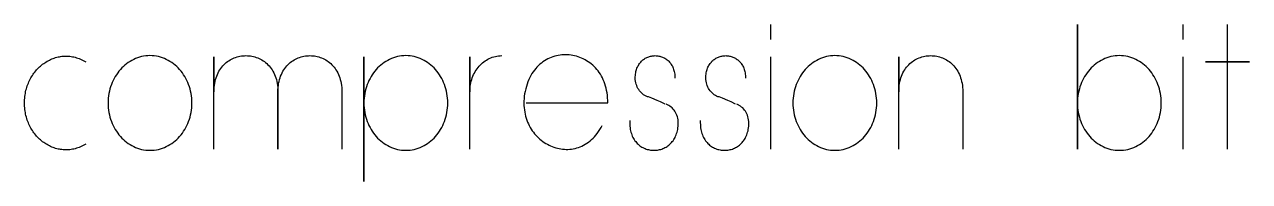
# Model space of a CAD drawing. Extents: x -767 to 5144, y -506 to 2808.
# Drawn here: x -352.8 to -57.1, y 2206.5 to 2244.3 of the extents above; entities that cross this region are included whole.
import ezdxf

# ---------------------------------------------------------------- set-up
doc = ezdxf.new("R2010")
doc.units = 0
doc.layers.add('T5_LOGOLAYER_21', color=18, linetype='CONTINUOUS')

msp = doc.modelspace()

# ---------------------------------------------------------------- linework, layer by layer
at = {"layer": 'T5_LOGOLAYER_21'}
for points in [[(-172.64, 2240.68), (-172.64, 2244.28)], [(-73.09, 2240.68), (-73.09, 2244.28)], [(-62.44, 2214.28), (-62.44, 2235.28), (-67.76, 2235.28), (-57.11, 2235.28), (-62.44, 2235.28), (-62.44, 2244.28)], [(-337.99, 2215.48), (-338.3, 2215.29), (-338.62, 2215.12), (-338.94, 2214.96), (-339.26, 2214.82), (-339.58, 2214.69), (-339.9, 2214.57), (-340.22, 2214.47), (-340.54, 2214.37), (-340.86, 2214.29), (-341.19, 2214.23), (-341.51, 2214.18), (-341.83, 2214.13), (-342.15, 2214.1), (-342.48, 2214.09), (-342.8, 2214.08), (-343.12, 2214.09), (-343.43, 2214.11), (-343.75, 2214.14), (-344.07, 2214.18), (-344.38, 2214.23), (-344.69, 2214.29), (-345, 2214.37), (-345.3, 2214.45), (-345.6, 2214.55), (-345.9, 2214.66), (-346.2, 2214.77), (-346.49, 2214.9), (-346.78, 2215.04), (-347.06, 2215.18), (-347.34, 2215.34), (-347.62, 2215.5), (-347.89, 2215.68), (-348.16, 2215.86), (-348.42, 2216.06), (-348.67, 2216.26), (-348.92, 2216.47), (-349.17, 2216.69), (-349.41, 2216.92), (-349.64, 2217.16), (-349.87, 2217.4), (-350.09, 2217.65), (-350.3, 2217.92), (-350.5, 2218.18), (-350.7, 2218.46), (-350.89, 2218.75), (-351.07, 2219.04), (-351.25, 2219.34), (-351.42, 2219.64), (-351.57, 2219.95), (-351.72, 2220.27), (-351.86, 2220.6), (-352, 2220.93), (-352.12, 2221.27), (-352.23, 2221.62), (-352.33, 2221.97), (-352.43, 2222.33), (-352.51, 2222.69), (-352.58, 2223.06), (-352.65, 2223.43), (-352.7, 2223.81), (-352.74, 2224.19), (-352.77, 2224.58), (-352.78, 2224.98), (-352.79, 2225.38), (-352.78, 2225.78), (-352.77, 2226.17), (-352.74, 2226.56), (-352.7, 2226.94), (-352.65, 2227.32), (-352.58, 2227.7), (-352.51, 2228.07), (-352.43, 2228.43), (-352.33, 2228.79), (-352.23, 2229.14), (-352.12, 2229.48), (-352, 2229.82), (-351.86, 2230.15), (-351.72, 2230.48), (-351.57, 2230.8), (-351.42, 2231.11), (-351.25, 2231.42), (-351.07, 2231.72), (-350.89, 2232.01), (-350.7, 2232.29), (-350.5, 2232.57), (-350.3, 2232.84), (-350.09, 2233.1), (-349.87, 2233.35), (-349.64, 2233.6), (-349.41, 2233.83), (-349.17, 2234.06), (-348.92, 2234.28), (-348.67, 2234.49), (-348.42, 2234.7), (-348.16, 2234.89), (-347.89, 2235.08), (-347.62, 2235.25), (-347.34, 2235.42), (-347.06, 2235.57), (-346.78, 2235.72), (-346.49, 2235.86), (-346.2, 2235.98), (-345.9, 2236.1), (-345.6, 2236.2), (-345.3, 2236.3), (-345, 2236.38), (-344.69, 2236.46), (-344.38, 2236.52), (-344.07, 2236.57), (-343.75, 2236.62), (-343.43, 2236.65), (-343.12, 2236.66), (-342.8, 2236.67), (-342.48, 2236.67), (-342.15, 2236.65), (-341.83, 2236.62), (-341.51, 2236.58), (-341.19, 2236.52), (-340.86, 2236.46), (-340.54, 2236.38), (-340.22, 2236.29), (-339.9, 2236.18), (-339.58, 2236.07), (-339.26, 2235.94), (-338.94, 2235.79), (-338.62, 2235.63), (-338.3, 2235.46), (-337.99, 2235.28)], [(-307.06, 2214.28), (-307.06, 2236.48), (-307.06, 2228.08), (-307.05, 2228.61), (-307.02, 2229.13), (-306.96, 2229.63), (-306.89, 2230.12), (-306.79, 2230.58), (-306.68, 2231.03), (-306.55, 2231.47), (-306.4, 2231.88), (-306.23, 2232.28), (-306.05, 2232.66), (-305.85, 2233.03), (-305.64, 2233.38), (-305.41, 2233.71), (-305.17, 2234.02), (-304.91, 2234.32), (-304.65, 2234.6), (-304.37, 2234.87), (-304.08, 2235.11), (-303.79, 2235.34), (-303.48, 2235.55), (-303.16, 2235.75), (-302.84, 2235.93), (-302.51, 2236.09), (-302.18, 2236.23), (-301.83, 2236.36), (-301.49, 2236.47), (-301.14, 2236.56), (-300.78, 2236.64), (-300.42, 2236.7), (-300.06, 2236.74), (-299.7, 2236.77), (-299.34, 2236.78), (-298.98, 2236.77), (-298.62, 2236.74), (-298.26, 2236.7), (-297.9, 2236.64), (-297.55, 2236.56), (-297.2, 2236.47), (-296.85, 2236.36), (-296.51, 2236.23), (-296.17, 2236.09), (-295.84, 2235.93), (-295.52, 2235.75), (-295.2, 2235.55), (-294.9, 2235.34), (-294.6, 2235.11), (-294.31, 2234.87), (-294.03, 2234.6), (-293.77, 2234.32), (-293.51, 2234.02), (-293.27, 2233.71), (-293.05, 2233.38), (-292.83, 2233.03), (-292.63, 2232.66), (-292.45, 2232.28), (-292.28, 2231.88), (-292.14, 2231.47), (-292, 2231.03), (-291.89, 2230.58), (-291.79, 2230.12), (-291.72, 2229.63), (-291.67, 2229.13), (-291.63, 2228.61), (-291.62, 2228.08), (-291.62, 2214.28), (-291.62, 2228.08), (-291.61, 2228.61), (-291.58, 2229.13), (-291.52, 2229.63), (-291.45, 2230.12), (-291.35, 2230.58), (-291.24, 2231.03), (-291.11, 2231.47), (-290.96, 2231.88), (-290.79, 2232.28), (-290.61, 2232.66), (-290.41, 2233.03), (-290.2, 2233.38), (-289.97, 2233.71), (-289.73, 2234.02), (-289.47, 2234.32), (-289.21, 2234.6), (-288.93, 2234.87), (-288.64, 2235.11), (-288.35, 2235.34), (-288.04, 2235.55), (-287.73, 2235.75), (-287.4, 2235.93), (-287.07, 2236.09), (-286.74, 2236.23), (-286.39, 2236.36), (-286.05, 2236.47), (-285.7, 2236.56), (-285.34, 2236.64), (-284.98, 2236.7), (-284.62, 2236.74), (-284.26, 2236.77), (-283.9, 2236.78), (-283.54, 2236.77), (-283.18, 2236.74), (-282.82, 2236.7), (-282.46, 2236.64), (-282.11, 2236.56), (-281.76, 2236.47), (-281.41, 2236.36), (-281.07, 2236.23), (-280.73, 2236.09), (-280.4, 2235.93), (-280.08, 2235.75), (-279.76, 2235.55), (-279.46, 2235.34), (-279.16, 2235.11), (-278.87, 2234.87), (-278.6, 2234.6), (-278.33, 2234.32), (-278.08, 2234.02), (-277.84, 2233.71), (-277.61, 2233.38), (-277.39, 2233.03), (-277.2, 2232.66), (-277.01, 2232.28), (-276.85, 2231.88), (-276.7, 2231.47), (-276.56, 2231.03), (-276.45, 2230.58), (-276.36, 2230.12), (-276.28, 2229.63), (-276.23, 2229.13), (-276.19, 2228.61), (-276.18, 2228.08), (-276.18, 2214.28)], [(-245.31, 2214.28), (-245.31, 2236.48), (-245.31, 2228.08), (-245.3, 2228.53), (-245.27, 2228.97), (-245.22, 2229.4), (-245.15, 2229.83), (-245.07, 2230.25), (-244.96, 2230.67), (-244.84, 2231.07), (-244.71, 2231.47), (-244.55, 2231.85), (-244.38, 2232.23), (-244.2, 2232.59), (-243.99, 2232.95), (-243.78, 2233.29), (-243.55, 2233.62), (-243.31, 2233.93), (-243.05, 2234.24), (-242.78, 2234.53), (-242.5, 2234.8), (-242.21, 2235.06), (-241.91, 2235.3), (-241.59, 2235.53), (-241.27, 2235.73), (-240.94, 2235.93), (-240.6, 2236.1), (-240.24, 2236.26), (-239.89, 2236.39), (-239.52, 2236.51), (-239.14, 2236.6), (-238.76, 2236.68), (-238.38, 2236.73), (-237.98, 2236.77), (-237.59, 2236.78)], [(-231.73, 2225.38), (-212.03, 2225.38), (-212.03, 2226.01), (-212.06, 2226.63), (-212.11, 2227.23), (-212.18, 2227.81), (-212.28, 2228.38), (-212.4, 2228.93), (-212.54, 2229.46), (-212.7, 2229.97), (-212.88, 2230.47), (-213.08, 2230.95), (-213.3, 2231.41), (-213.54, 2231.86), (-213.8, 2232.29), (-214.07, 2232.7), (-214.35, 2233.09), (-214.65, 2233.46), (-214.97, 2233.82), (-215.3, 2234.16), (-215.64, 2234.48), (-215.99, 2234.78), (-216.35, 2235.06), (-216.73, 2235.32), (-217.11, 2235.57), (-217.5, 2235.79), (-217.91, 2236), (-218.31, 2236.19), (-218.73, 2236.36), (-219.15, 2236.51), (-219.57, 2236.64), (-220.01, 2236.75), (-220.44, 2236.84), (-220.88, 2236.91), (-221.32, 2236.96), (-221.76, 2236.99), (-222.2, 2237.01), (-222.64, 2237), (-223.08, 2236.97), (-223.52, 2236.92), (-223.95, 2236.85), (-224.39, 2236.76), (-224.82, 2236.65), (-225.24, 2236.52), (-225.66, 2236.37), (-226.08, 2236.19), (-226.48, 2236), (-226.88, 2235.78), (-227.28, 2235.55), (-227.66, 2235.29), (-228.03, 2235.01), (-228.4, 2234.71), (-228.75, 2234.39), (-229.09, 2234.04), (-229.41, 2233.68), (-229.73, 2233.29), (-230.03, 2232.88), (-230.31, 2232.45), (-230.58, 2231.99), (-230.83, 2231.52), (-231.07, 2231.02), (-231.28, 2230.49), (-231.48, 2229.95), (-231.66, 2229.38), (-231.82, 2228.79), (-231.96, 2228.18), (-232.07, 2227.58), (-232.15, 2227), (-232.21, 2226.42), (-232.24, 2225.86), (-232.25, 2225.3), (-232.24, 2224.76), (-232.2, 2224.22), (-232.14, 2223.7), (-232.06, 2223.18), (-231.96, 2222.68), (-231.84, 2222.19), (-231.7, 2221.71), (-231.54, 2221.25), (-231.37, 2220.79), (-231.17, 2220.35), (-230.96, 2219.92), (-230.73, 2219.5), (-230.49, 2219.1), (-230.23, 2218.71), (-229.96, 2218.34), (-229.67, 2217.98), (-229.37, 2217.63), (-229.06, 2217.3), (-228.74, 2216.99), (-228.4, 2216.69), (-228.06, 2216.4), (-227.7, 2216.13), (-227.34, 2215.88), (-226.96, 2215.64), (-226.58, 2215.43), (-226.19, 2215.22), (-225.8, 2215.04), (-225.4, 2214.87), (-224.99, 2214.72), (-224.58, 2214.59), (-224.16, 2214.48), (-223.74, 2214.39), (-223.32, 2214.31), (-222.9, 2214.26), (-222.47, 2214.22), (-222.04, 2214.21), (-221.61, 2214.21), (-221.18, 2214.24), (-220.76, 2214.28), (-220.33, 2214.35), (-219.91, 2214.44), (-219.49, 2214.55), (-219.07, 2214.68), (-218.66, 2214.83), (-218.25, 2215.01), (-217.84, 2215.21), (-217.45, 2215.43), (-217.05, 2215.67), (-216.67, 2215.94), (-216.29, 2216.23), (-215.93, 2216.55), (-215.57, 2216.89), (-215.22, 2217.25), (-214.88, 2217.64), (-214.55, 2218.06), (-214.24, 2218.5), (-213.93, 2218.97), (-213.64, 2219.46), (-213.36, 2219.98)], [(-198.19, 2225.08), (-199.26, 2225.68), (-200.05, 2225.98), (-201.39, 2226.58), (-202.18, 2226.88), (-202.45, 2226.88), (-202.77, 2227.01), (-203.07, 2227.18), (-203.35, 2227.36), (-203.62, 2227.57), (-203.88, 2227.8), (-204.12, 2228.05), (-204.34, 2228.32), (-204.54, 2228.61), (-204.72, 2228.91), (-204.88, 2229.23), (-205.02, 2229.56), (-205.14, 2229.91), (-205.24, 2230.26), (-205.31, 2230.62), (-205.36, 2231), (-205.38, 2231.38), (-205.37, 2231.71), (-205.35, 2232.03), (-205.32, 2232.34), (-205.27, 2232.64), (-205.21, 2232.93), (-205.14, 2233.21), (-205.06, 2233.48), (-204.97, 2233.74), (-204.86, 2233.99), (-204.75, 2234.22), (-204.63, 2234.45), (-204.49, 2234.67), (-204.35, 2234.87), (-204.2, 2235.07), (-204.05, 2235.25), (-203.88, 2235.43), (-203.71, 2235.59), (-203.53, 2235.74), (-203.35, 2235.89), (-203.16, 2236.02), (-202.96, 2236.14), (-202.76, 2236.25), (-202.55, 2236.35), (-202.35, 2236.44), (-202.13, 2236.52), (-201.92, 2236.59), (-201.7, 2236.65), (-201.48, 2236.69), (-201.26, 2236.73), (-201.04, 2236.76), (-200.81, 2236.77), (-200.59, 2236.78), (-200.36, 2236.77), (-200.14, 2236.76), (-199.92, 2236.73), (-199.69, 2236.69), (-199.47, 2236.65), (-199.26, 2236.59), (-199.04, 2236.52), (-198.83, 2236.44), (-198.62, 2236.35), (-198.41, 2236.25), (-198.21, 2236.14), (-198.02, 2236.02), (-197.83, 2235.89), (-197.64, 2235.74), (-197.46, 2235.59), (-197.29, 2235.43), (-197.13, 2235.25), (-196.97, 2235.07), (-196.82, 2234.87), (-196.68, 2234.67), (-196.55, 2234.45), (-196.42, 2234.22), (-196.31, 2233.99), (-196.21, 2233.74), (-196.11, 2233.48), (-196.03, 2233.21), (-195.96, 2232.93), (-195.9, 2232.64), (-195.86, 2232.34), (-195.82, 2232.03), (-195.8, 2231.71), (-195.8, 2231.38)], [(-181.16, 2225.08), (-182.22, 2225.68), (-183.02, 2225.98), (-184.35, 2226.58), (-185.15, 2226.88), (-185.41, 2226.88), (-185.73, 2227.01), (-186.03, 2227.18), (-186.32, 2227.36), (-186.59, 2227.57), (-186.84, 2227.8), (-187.08, 2228.05), (-187.3, 2228.32), (-187.5, 2228.61), (-187.69, 2228.91), (-187.85, 2229.23), (-187.99, 2229.56), (-188.11, 2229.91), (-188.2, 2230.26), (-188.27, 2230.62), (-188.32, 2231), (-188.34, 2231.38), (-188.34, 2231.71), (-188.31, 2232.03), (-188.28, 2232.34), (-188.23, 2232.64), (-188.18, 2232.93), (-188.11, 2233.21), (-188.02, 2233.48), (-187.93, 2233.74), (-187.83, 2233.99), (-187.71, 2234.22), (-187.59, 2234.45), (-187.46, 2234.67), (-187.32, 2234.87), (-187.17, 2235.07), (-187.01, 2235.25), (-186.85, 2235.43), (-186.67, 2235.59), (-186.49, 2235.74), (-186.31, 2235.89), (-186.12, 2236.02), (-185.92, 2236.14), (-185.72, 2236.25), (-185.52, 2236.35), (-185.31, 2236.44), (-185.1, 2236.52), (-184.88, 2236.59), (-184.67, 2236.65), (-184.44, 2236.69), (-184.22, 2236.73), (-184, 2236.76), (-183.78, 2236.77), (-183.55, 2236.78), (-183.33, 2236.77), (-183.1, 2236.76), (-182.88, 2236.73), (-182.66, 2236.69), (-182.44, 2236.65), (-182.22, 2236.59), (-182, 2236.52), (-181.79, 2236.44), (-181.58, 2236.35), (-181.38, 2236.25), (-181.18, 2236.14), (-180.98, 2236.02), (-180.79, 2235.89), (-180.61, 2235.74), (-180.43, 2235.59), (-180.26, 2235.43), (-180.09, 2235.25), (-179.93, 2235.07), (-179.79, 2234.87), (-179.64, 2234.67), (-179.51, 2234.45), (-179.39, 2234.22), (-179.28, 2233.99), (-179.17, 2233.74), (-179.08, 2233.48), (-179, 2233.21), (-178.93, 2232.93), (-178.87, 2232.64), (-178.82, 2232.34), (-178.79, 2232.03), (-178.77, 2231.71), (-178.76, 2231.38)], [(-172.64, 2214.28), (-172.64, 2236.48)], [(-141.76, 2214.28), (-141.76, 2236.48), (-141.76, 2228.08), (-141.75, 2228.61), (-141.72, 2229.13), (-141.66, 2229.63), (-141.59, 2230.12), (-141.49, 2230.58), (-141.38, 2231.03), (-141.25, 2231.47), (-141.1, 2231.88), (-140.93, 2232.28), (-140.75, 2232.66), (-140.55, 2233.03), (-140.34, 2233.38), (-140.11, 2233.71), (-139.87, 2234.02), (-139.61, 2234.32), (-139.35, 2234.6), (-139.07, 2234.87), (-138.78, 2235.11), (-138.49, 2235.34), (-138.18, 2235.55), (-137.86, 2235.75), (-137.54, 2235.93), (-137.21, 2236.09), (-136.88, 2236.23), (-136.53, 2236.36), (-136.19, 2236.47), (-135.84, 2236.56), (-135.48, 2236.64), (-135.12, 2236.7), (-134.76, 2236.74), (-134.4, 2236.77), (-134.04, 2236.78), (-133.68, 2236.77), (-133.32, 2236.74), (-132.96, 2236.7), (-132.6, 2236.64), (-132.25, 2236.56), (-131.9, 2236.47), (-131.55, 2236.36), (-131.21, 2236.23), (-130.87, 2236.09), (-130.54, 2235.93), (-130.22, 2235.75), (-129.9, 2235.55), (-129.6, 2235.34), (-129.3, 2235.11), (-129.01, 2234.87), (-128.73, 2234.6), (-128.47, 2234.32), (-128.21, 2234.02), (-127.97, 2233.71), (-127.75, 2233.38), (-127.53, 2233.03), (-127.33, 2232.66), (-127.15, 2232.28), (-126.99, 2231.88), (-126.84, 2231.47), (-126.7, 2231.03), (-126.59, 2230.58), (-126.5, 2230.12), (-126.42, 2229.63), (-126.37, 2229.13), (-126.33, 2228.61), (-126.32, 2228.08), (-126.32, 2214.28)], [(-73.09, 2214.28), (-73.09, 2236.48)], [(-206.71, 2221.18), (-206.71, 2220.58), (-206.7, 2220.17), (-206.68, 2219.78), (-206.63, 2219.4), (-206.58, 2219.03), (-206.51, 2218.68), (-206.42, 2218.33), (-206.32, 2218.01), (-206.21, 2217.69), (-206.08, 2217.39), (-205.94, 2217.1), (-205.79, 2216.82), (-205.63, 2216.55), (-205.46, 2216.3), (-205.27, 2216.07), (-205.08, 2215.84), (-204.88, 2215.63), (-204.67, 2215.43), (-204.45, 2215.24), (-204.23, 2215.07), (-203.99, 2214.9), (-203.75, 2214.76), (-203.51, 2214.62), (-203.26, 2214.5), (-203, 2214.39), (-202.74, 2214.29), (-202.48, 2214.21), (-202.21, 2214.14), (-201.95, 2214.08), (-201.67, 2214.03), (-201.4, 2214), (-201.13, 2213.98), (-200.85, 2213.98), (-200.58, 2213.98), (-200.3, 2214), (-200.03, 2214.03), (-199.76, 2214.08), (-199.49, 2214.14), (-199.23, 2214.21), (-198.96, 2214.29), (-198.7, 2214.39), (-198.45, 2214.5), (-198.2, 2214.62), (-197.95, 2214.76), (-197.71, 2214.9), (-197.48, 2215.07), (-197.26, 2215.24), (-197.04, 2215.43), (-196.83, 2215.63), (-196.63, 2215.84), (-196.43, 2216.07), (-196.25, 2216.3), (-196.08, 2216.55), (-195.92, 2216.82), (-195.77, 2217.1), (-195.63, 2217.39), (-195.5, 2217.69), (-195.39, 2218.01), (-195.29, 2218.33), (-195.2, 2218.68), (-195.13, 2219.03), (-195.07, 2219.4), (-195.03, 2219.78), (-195.01, 2220.17), (-195, 2220.58), (-195.01, 2220.96), (-195.05, 2221.34), (-195.12, 2221.71), (-195.21, 2222.06), (-195.32, 2222.41), (-195.46, 2222.74), (-195.62, 2223.07), (-195.8, 2223.37), (-196.01, 2223.66), (-196.23, 2223.93), (-196.47, 2224.18), (-196.73, 2224.4), (-197.01, 2224.61), (-197.3, 2224.79), (-197.45, 2224.87), (-197.6, 2224.95), (-197.76, 2225.02), (-197.93, 2225.08)], [(-189.67, 2221.18), (-189.67, 2220.58), (-189.66, 2220.17), (-189.64, 2219.78), (-189.6, 2219.4), (-189.54, 2219.03), (-189.47, 2218.68), (-189.38, 2218.33), (-189.28, 2218.01), (-189.17, 2217.69), (-189.04, 2217.39), (-188.9, 2217.1), (-188.75, 2216.82), (-188.59, 2216.55), (-188.42, 2216.3), (-188.24, 2216.07), (-188.04, 2215.84), (-187.84, 2215.63), (-187.63, 2215.43), (-187.42, 2215.24), (-187.19, 2215.07), (-186.96, 2214.9), (-186.72, 2214.76), (-186.47, 2214.62), (-186.22, 2214.5), (-185.97, 2214.39), (-185.71, 2214.29), (-185.45, 2214.21), (-185.18, 2214.14), (-184.91, 2214.08), (-184.64, 2214.03), (-184.37, 2214), (-184.09, 2213.98), (-183.82, 2213.98), (-183.54, 2213.98), (-183.27, 2214), (-183, 2214.03), (-182.73, 2214.08), (-182.46, 2214.14), (-182.19, 2214.21), (-181.93, 2214.29), (-181.67, 2214.39), (-181.41, 2214.5), (-181.16, 2214.62), (-180.92, 2214.76), (-180.68, 2214.9), (-180.45, 2215.07), (-180.22, 2215.24), (-180, 2215.43), (-179.79, 2215.63), (-179.59, 2215.84), (-179.4, 2216.07), (-179.21, 2216.3), (-179.04, 2216.55), (-178.88, 2216.82), (-178.73, 2217.1), (-178.59, 2217.39), (-178.46, 2217.69), (-178.35, 2218.01), (-178.25, 2218.33), (-178.16, 2218.68), (-178.09, 2219.03), (-178.04, 2219.4), (-177.99, 2219.78), (-177.97, 2220.17), (-177.96, 2220.58), (-177.97, 2220.96), (-178.01, 2221.34), (-178.08, 2221.71), (-178.17, 2222.06), (-178.29, 2222.41), (-178.42, 2222.74), (-178.59, 2223.07), (-178.77, 2223.37), (-178.97, 2223.66), (-179.19, 2223.93), (-179.44, 2224.18), (-179.69, 2224.4), (-179.97, 2224.61), (-180.26, 2224.79), (-180.41, 2224.87), (-180.57, 2224.95), (-180.73, 2225.02), (-180.89, 2225.08)]]:
    msp.add_lwpolyline(points, dxfattribs=at)
for points in [[(-98.64, 2214.28), (-98.64, 2244.28), (-98.64, 2225.38), (-98.63, 2224.79), (-98.59, 2224.21), (-98.52, 2223.64), (-98.43, 2223.08), (-98.32, 2222.53), (-98.18, 2221.99), (-98.03, 2221.46), (-97.84, 2220.94), (-97.64, 2220.43), (-97.42, 2219.94), (-97.17, 2219.47), (-96.91, 2219), (-96.63, 2218.56), (-96.33, 2218.13), (-96.01, 2217.71), (-95.68, 2217.32), (-95.32, 2216.94), (-94.96, 2216.58), (-94.58, 2216.24), (-94.18, 2215.92), (-93.77, 2215.63), (-93.35, 2215.35), (-92.91, 2215.1), (-92.46, 2214.87), (-92, 2214.67), (-91.53, 2214.49), (-91.05, 2214.34), (-90.56, 2214.21), (-90.06, 2214.11), (-89.56, 2214.04), (-89.04, 2213.99), (-88.52, 2213.98), (-88, 2213.99), (-87.49, 2214.04), (-86.98, 2214.11), (-86.49, 2214.21), (-86, 2214.34), (-85.52, 2214.49), (-85.05, 2214.67), (-84.59, 2214.87), (-84.14, 2215.1), (-83.7, 2215.35), (-83.28, 2215.63), (-82.87, 2215.92), (-82.47, 2216.24), (-82.09, 2216.58), (-81.72, 2216.94), (-81.37, 2217.32), (-81.04, 2217.71), (-80.72, 2218.13), (-80.42, 2218.56), (-80.14, 2219), (-79.87, 2219.47), (-79.63, 2219.94), (-79.41, 2220.43), (-79.2, 2220.94), (-79.02, 2221.46), (-78.86, 2221.99), (-78.73, 2222.53), (-78.61, 2223.08), (-78.53, 2223.64), (-78.46, 2224.21), (-78.42, 2224.79), (-78.41, 2225.38), (-78.42, 2225.96), (-78.46, 2226.54), (-78.53, 2227.11), (-78.61, 2227.67), (-78.73, 2228.23), (-78.86, 2228.77), (-79.02, 2229.3), (-79.2, 2229.81), (-79.41, 2230.32), (-79.63, 2230.81), (-79.87, 2231.29), (-80.14, 2231.75), (-80.42, 2232.2), (-80.72, 2232.63), (-81.04, 2233.04), (-81.37, 2233.44), (-81.72, 2233.82), (-82.09, 2234.17), (-82.47, 2234.51), (-82.87, 2234.83), (-83.28, 2235.13), (-83.7, 2235.4), (-84.14, 2235.65), (-84.59, 2235.88), (-85.05, 2236.09), (-85.52, 2236.26), (-86, 2236.42), (-86.49, 2236.55), (-86.98, 2236.65), (-87.49, 2236.72), (-88, 2236.76), (-88.52, 2236.78), (-89.04, 2236.76), (-89.56, 2236.72), (-90.06, 2236.65), (-90.56, 2236.55), (-91.05, 2236.42), (-91.53, 2236.26), (-92, 2236.09), (-92.46, 2235.88), (-92.91, 2235.65), (-93.35, 2235.4), (-93.77, 2235.13), (-94.18, 2234.83), (-94.58, 2234.51), (-94.96, 2234.17), (-95.32, 2233.82), (-95.68, 2233.44), (-96.01, 2233.04), (-96.33, 2232.63), (-96.63, 2232.2), (-96.91, 2231.75), (-97.17, 2231.29), (-97.42, 2230.81), (-97.64, 2230.32), (-97.84, 2229.81), (-98.03, 2229.3), (-98.18, 2228.77), (-98.32, 2228.23), (-98.43, 2227.67), (-98.52, 2227.11), (-98.59, 2226.54), (-98.63, 2225.96), (-98.64, 2225.38)], [(-322.5, 2213.98), (-321.98, 2213.99), (-321.46, 2214.04), (-320.96, 2214.11), (-320.46, 2214.21), (-319.97, 2214.34), (-319.49, 2214.49), (-319.02, 2214.67), (-318.56, 2214.87), (-318.11, 2215.1), (-317.68, 2215.35), (-317.25, 2215.63), (-316.84, 2215.92), (-316.45, 2216.24), (-316.06, 2216.58), (-315.7, 2216.94), (-315.35, 2217.32), (-315.01, 2217.71), (-314.69, 2218.13), (-314.39, 2218.56), (-314.11, 2219), (-313.85, 2219.47), (-313.6, 2219.94), (-313.38, 2220.43), (-313.18, 2220.94), (-313, 2221.46), (-312.84, 2221.99), (-312.7, 2222.53), (-312.59, 2223.08), (-312.5, 2223.64), (-312.44, 2224.21), (-312.4, 2224.79), (-312.38, 2225.38), (-312.4, 2225.96), (-312.44, 2226.54), (-312.5, 2227.11), (-312.59, 2227.67), (-312.7, 2228.23), (-312.84, 2228.77), (-313, 2229.3), (-313.18, 2229.81), (-313.38, 2230.32), (-313.6, 2230.81), (-313.85, 2231.29), (-314.11, 2231.75), (-314.39, 2232.2), (-314.69, 2232.63), (-315.01, 2233.04), (-315.35, 2233.44), (-315.7, 2233.82), (-316.06, 2234.17), (-316.45, 2234.51), (-316.84, 2234.83), (-317.25, 2235.13), (-317.68, 2235.4), (-318.11, 2235.65), (-318.56, 2235.88), (-319.02, 2236.09), (-319.49, 2236.26), (-319.97, 2236.42), (-320.46, 2236.55), (-320.96, 2236.65), (-321.46, 2236.72), (-321.98, 2236.76), (-322.5, 2236.78), (-323.02, 2236.76), (-323.53, 2236.72), (-324.04, 2236.65), (-324.54, 2236.55), (-325.03, 2236.42), (-325.51, 2236.26), (-325.98, 2236.09), (-326.44, 2235.88), (-326.88, 2235.65), (-327.32, 2235.4), (-327.74, 2235.13), (-328.15, 2234.83), (-328.55, 2234.51), (-328.93, 2234.17), (-329.3, 2233.82), (-329.65, 2233.44), (-329.99, 2233.04), (-330.3, 2232.63), (-330.6, 2232.2), (-330.89, 2231.75), (-331.15, 2231.29), (-331.39, 2230.81), (-331.62, 2230.32), (-331.82, 2229.81), (-332, 2229.3), (-332.16, 2228.77), (-332.3, 2228.23), (-332.41, 2227.67), (-332.5, 2227.11), (-332.56, 2226.54), (-332.6, 2225.96), (-332.61, 2225.38), (-332.6, 2224.79), (-332.56, 2224.21), (-332.5, 2223.64), (-332.41, 2223.08), (-332.3, 2222.53), (-332.16, 2221.99), (-332, 2221.46), (-331.82, 2220.94), (-331.62, 2220.43), (-331.39, 2219.94), (-331.15, 2219.47), (-330.89, 2219), (-330.6, 2218.56), (-330.3, 2218.13), (-329.99, 2217.71), (-329.65, 2217.32), (-329.3, 2216.94), (-328.93, 2216.58), (-328.55, 2216.24), (-328.15, 2215.92), (-327.74, 2215.63), (-327.32, 2215.35), (-326.88, 2215.1), (-326.44, 2214.87), (-325.98, 2214.67), (-325.51, 2214.49), (-325.03, 2214.34), (-324.54, 2214.21), (-324.04, 2214.11), (-323.53, 2214.04), (-323.02, 2213.99)], [(-270.86, 2214.28), (-270.86, 2236.48), (-270.86, 2225.38), (-270.85, 2224.79), (-270.81, 2224.21), (-270.74, 2223.64), (-270.65, 2223.08), (-270.54, 2222.53), (-270.4, 2221.99), (-270.25, 2221.46), (-270.06, 2220.94), (-269.86, 2220.43), (-269.64, 2219.94), (-269.39, 2219.47), (-269.13, 2219), (-268.85, 2218.56), (-268.55, 2218.13), (-268.23, 2217.71), (-267.9, 2217.32), (-267.55, 2216.94), (-267.18, 2216.58), (-266.8, 2216.24), (-266.4, 2215.92), (-265.99, 2215.63), (-265.57, 2215.35), (-265.13, 2215.1), (-264.68, 2214.87), (-264.22, 2214.67), (-263.75, 2214.49), (-263.27, 2214.34), (-262.78, 2214.21), (-262.28, 2214.11), (-261.78, 2214.04), (-261.26, 2213.99), (-260.74, 2213.98), (-260.22, 2213.99), (-259.71, 2214.04), (-259.2, 2214.11), (-258.71, 2214.21), (-258.22, 2214.34), (-257.74, 2214.49), (-257.27, 2214.67), (-256.81, 2214.87), (-256.36, 2215.1), (-255.92, 2215.35), (-255.5, 2215.63), (-255.09, 2215.92), (-254.69, 2216.24), (-254.31, 2216.58), (-253.94, 2216.94), (-253.59, 2217.32), (-253.26, 2217.71), (-252.94, 2218.13), (-252.64, 2218.56), (-252.36, 2219), (-252.09, 2219.47), (-251.85, 2219.94), (-251.63, 2220.43), (-251.42, 2220.94), (-251.24, 2221.46), (-251.08, 2221.99), (-250.95, 2222.53), (-250.83, 2223.08), (-250.75, 2223.64), (-250.68, 2224.21), (-250.64, 2224.79), (-250.63, 2225.38), (-250.64, 2225.96), (-250.68, 2226.54), (-250.75, 2227.11), (-250.83, 2227.67), (-250.95, 2228.23), (-251.08, 2228.77), (-251.24, 2229.3), (-251.42, 2229.81), (-251.63, 2230.32), (-251.85, 2230.81), (-252.09, 2231.29), (-252.36, 2231.75), (-252.64, 2232.2), (-252.94, 2232.63), (-253.26, 2233.04), (-253.59, 2233.44), (-253.94, 2233.82), (-254.31, 2234.17), (-254.69, 2234.51), (-255.09, 2234.83), (-255.5, 2235.13), (-255.92, 2235.4), (-256.36, 2235.65), (-256.81, 2235.88), (-257.27, 2236.09), (-257.74, 2236.26), (-258.22, 2236.42), (-258.71, 2236.55), (-259.2, 2236.65), (-259.71, 2236.72), (-260.22, 2236.76), (-260.74, 2236.78), (-261.26, 2236.76), (-261.78, 2236.72), (-262.28, 2236.65), (-262.78, 2236.55), (-263.27, 2236.42), (-263.75, 2236.26), (-264.22, 2236.09), (-264.68, 2235.88), (-265.13, 2235.65), (-265.57, 2235.4), (-265.99, 2235.13), (-266.4, 2234.83), (-266.8, 2234.51), (-267.18, 2234.17), (-267.55, 2233.82), (-267.9, 2233.44), (-268.23, 2233.04), (-268.55, 2232.63), (-268.85, 2232.2), (-269.13, 2231.75), (-269.39, 2231.29), (-269.64, 2230.81), (-269.86, 2230.32), (-270.06, 2229.81), (-270.25, 2229.3), (-270.4, 2228.77), (-270.54, 2228.23), (-270.65, 2227.67), (-270.74, 2227.11), (-270.81, 2226.54), (-270.85, 2225.96), (-270.86, 2225.38), (-270.86, 2206.48)], [(-157.2, 2213.98), (-156.68, 2213.99), (-156.16, 2214.04), (-155.66, 2214.11), (-155.16, 2214.21), (-154.67, 2214.34), (-154.19, 2214.49), (-153.72, 2214.67), (-153.26, 2214.87), (-152.81, 2215.1), (-152.38, 2215.35), (-151.95, 2215.63), (-151.54, 2215.92), (-151.15, 2216.24), (-150.77, 2216.58), (-150.4, 2216.94), (-150.05, 2217.32), (-149.71, 2217.71), (-149.39, 2218.13), (-149.09, 2218.56), (-148.81, 2219), (-148.55, 2219.47), (-148.3, 2219.94), (-148.08, 2220.43), (-147.88, 2220.94), (-147.7, 2221.46), (-147.54, 2221.99), (-147.4, 2222.53), (-147.29, 2223.08), (-147.2, 2223.64), (-147.14, 2224.21), (-147.1, 2224.79), (-147.08, 2225.38), (-147.1, 2225.96), (-147.14, 2226.54), (-147.2, 2227.11), (-147.29, 2227.67), (-147.4, 2228.23), (-147.54, 2228.77), (-147.7, 2229.3), (-147.88, 2229.81), (-148.08, 2230.32), (-148.3, 2230.81), (-148.55, 2231.29), (-148.81, 2231.75), (-149.09, 2232.2), (-149.39, 2232.63), (-149.71, 2233.04), (-150.05, 2233.44), (-150.4, 2233.82), (-150.77, 2234.17), (-151.15, 2234.51), (-151.54, 2234.83), (-151.95, 2235.13), (-152.38, 2235.4), (-152.81, 2235.65), (-153.26, 2235.88), (-153.72, 2236.09), (-154.19, 2236.26), (-154.67, 2236.42), (-155.16, 2236.55), (-155.66, 2236.65), (-156.16, 2236.72), (-156.68, 2236.76), (-157.2, 2236.78), (-157.72, 2236.76), (-158.23, 2236.72), (-158.74, 2236.65), (-159.24, 2236.55), (-159.73, 2236.42), (-160.21, 2236.26), (-160.68, 2236.09), (-161.14, 2235.88), (-161.58, 2235.65), (-162.02, 2235.4), (-162.44, 2235.13), (-162.85, 2234.83), (-163.25, 2234.51), (-163.63, 2234.17), (-164, 2233.82), (-164.35, 2233.44), (-164.69, 2233.04), (-165, 2232.63), (-165.3, 2232.2), (-165.59, 2231.75), (-165.85, 2231.29), (-166.09, 2230.81), (-166.32, 2230.32), (-166.52, 2229.81), (-166.7, 2229.3), (-166.86, 2228.77), (-167, 2228.23), (-167.11, 2227.67), (-167.2, 2227.11), (-167.26, 2226.54), (-167.3, 2225.96), (-167.31, 2225.38), (-167.3, 2224.79), (-167.26, 2224.21), (-167.2, 2223.64), (-167.11, 2223.08), (-167, 2222.53), (-166.86, 2221.99), (-166.7, 2221.46), (-166.52, 2220.94), (-166.32, 2220.43), (-166.09, 2219.94), (-165.85, 2219.47), (-165.59, 2219), (-165.3, 2218.56), (-165, 2218.13), (-164.69, 2217.71), (-164.35, 2217.32), (-164, 2216.94), (-163.63, 2216.58), (-163.25, 2216.24), (-162.85, 2215.92), (-162.44, 2215.63), (-162.02, 2215.35), (-161.58, 2215.1), (-161.14, 2214.87), (-160.68, 2214.67), (-160.21, 2214.49), (-159.73, 2214.34), (-159.24, 2214.21), (-158.74, 2214.11), (-158.23, 2214.04), (-157.72, 2213.99)]]:
    msp.add_lwpolyline(points, close=True, dxfattribs=at)

doc.saveas('drawing.dxf')
